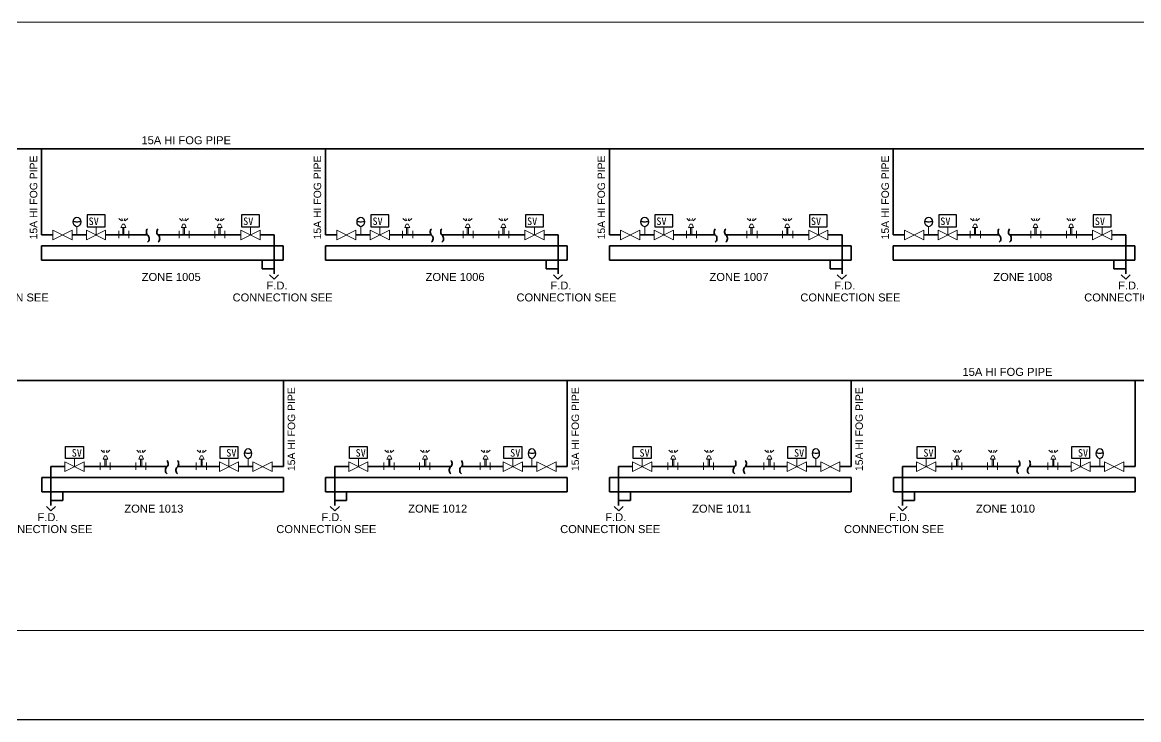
# Model space of a CAD drawing. Header units: millimetres. Extents: x 183 to 3972, y 193 to 1833.
# Drawn here: x 3370.3 to 3721.2, y 1613.6 to 1833 of the extents above; entities that cross this region are included whole.
import ezdxf

# ---------------------------------------------------------------- set-up
doc = ezdxf.new("R2010")
doc.units = ezdxf.units.MM
for name, color, linetype in [('DETL-TXT', 7, 'Continuous'), ('M-CWTR-TEXT', 7, 'Continuous'), ('M-CWTR-VAVE', 7, 'Continuous'), ('M-EQPM-TXT', 7, 'Continuous'), ('M-PIPE-CHWS12', 7, 'Continuous')]:
    doc.layers.add(name, color=color, linetype=linetype)

msp = doc.modelspace()

# ---------------------------------------------------------------- linework, layer by layer
at = {"color": 4, "linetype": 'Continuous', "lineweight": 35}
for p, q in [((3376.42, 1762.71), (3376.42, 1758.18)), ((3376.42, 1762.71), (3452.36, 1762.71)), ((3452.36, 1758.18), (3452.36, 1762.71)), ((3465.64, 1762.71), (3465.64, 1758.18)), ((3465.64, 1762.71), (3541.58, 1762.71)), ((3541.58, 1758.18), (3541.58, 1762.71)), ((3554.86, 1762.71), (3554.86, 1758.18)), ((3554.86, 1762.71), (3630.79, 1762.71)), ((3630.79, 1758.18), (3630.79, 1762.71)), ((3644.08, 1762.71), (3644.08, 1758.18)), ((3644.08, 1762.71), (3720.01, 1762.71)), ((3720.01, 1758.18), (3720.01, 1762.71)), ((3376.42, 1758.18), (3452.36, 1758.18)), ((3445.77, 1755.41), (3445.77, 1758.18)), ((3465.64, 1758.18), (3541.58, 1758.18)), ((3534.99, 1755.41), (3534.99, 1758.18)), ((3554.86, 1758.18), (3630.79, 1758.18)), ((3624.21, 1755.41), (3624.21, 1758.18)), ((3644.08, 1758.18), (3720.01, 1758.18)), ((3713.43, 1755.41), (3713.43, 1758.18)), ((3449.52, 1755.41), (3445.77, 1755.41)), ((3538.74, 1755.41), (3534.99, 1755.41)), ((3627.96, 1755.41), (3624.21, 1755.41)), ((3717.18, 1755.41), (3713.43, 1755.41)), ((3376.46, 1685.31), (3376.46, 1689.84)), ((3452.39, 1689.84), (3376.46, 1689.84)), ((3452.39, 1689.84), (3452.39, 1685.31)), ((3465.68, 1685.31), (3465.68, 1689.84)), ((3541.61, 1689.84), (3465.68, 1689.84)), ((3541.61, 1689.84), (3541.61, 1685.31)), ((3554.89, 1685.31), (3554.89, 1689.84)), ((3630.83, 1689.84), (3554.89, 1689.84)), ((3630.83, 1689.84), (3630.83, 1685.31)), ((3644.11, 1685.31), (3644.11, 1689.84)), ((3720.05, 1689.84), (3644.11, 1689.84)), ((3720.05, 1689.84), (3720.05, 1685.31)), ((3452.39, 1685.31), (3376.46, 1685.31)), ((3383.04, 1682.54), (3383.04, 1685.31)), ((3541.61, 1685.31), (3465.68, 1685.31)), ((3472.26, 1682.54), (3472.26, 1685.31)), ((3630.83, 1685.31), (3554.89, 1685.31)), ((3561.48, 1682.54), (3561.48, 1685.31)), ((3720.05, 1685.31), (3644.11, 1685.31)), ((3650.7, 1682.54), (3650.7, 1685.31)), ((3379.29, 1682.54), (3383.04, 1682.54)), ((3468.51, 1682.54), (3472.26, 1682.54)), ((3557.73, 1682.54), (3561.48, 1682.54)), ((3646.95, 1682.54), (3650.7, 1682.54))]:
    msp.add_line(p, q, dxfattribs=at)
at = {"color": 4}
msp.add_line((3927.14, 1613.64), (3176.16, 1613.64), dxfattribs=at)
at = {"layer": 'M-CWTR-TEXT', "color": 252, "linetype": 'Continuous', "lineweight": 35}
for p, q in [((3449.52, 1754.19), (3449.52, 1753.84)), ((3538.74, 1754.19), (3538.74, 1753.84)), ((3627.96, 1754.19), (3627.96, 1753.84)), ((3717.18, 1754.19), (3717.18, 1753.84)), ((3379.29, 1681.32), (3379.29, 1680.97)), ((3468.51, 1681.32), (3468.51, 1680.97)), ((3557.73, 1681.32), (3557.73, 1680.97)), ((3646.95, 1681.32), (3646.95, 1680.97))]:
    msp.add_line(p, q, dxfattribs=at)
at = {"layer": 'M-CWTR-VAVE', "color": 1, "lineweight": 0}
for p, q in [((3881.58, 1833), (2823.36, 1833)), ((2908.98, 1641.74), (3881.58, 1641.74))]:
    msp.add_line(p, q, dxfattribs=at)
at = {"layer": 'M-CWTR-VAVE', "color": 2, "lineweight": 0}
for p, q in [((3387.51, 1766.12), (3387.51, 1768.72)), ((3393.51, 1766.12), (3393.51, 1768.65)), ((3401.51, 1770.53), (3400.7, 1771.28)), ((3401.32, 1768.48), (3401.79, 1769.51)), ((3401.32, 1768.48), (3402.88, 1768.48)), ((3401.84, 1770.53), (3401.63, 1771.28)), ((3402.41, 1769.51), (3401.79, 1769.51)), ((3401.9, 1766.4), (3401.9, 1768.48)), ((3402.3, 1766.4), (3402.3, 1768.48)), ((3402.36, 1770.53), (3402.57, 1771.28)), ((3402.88, 1768.48), (3402.41, 1769.51)), ((3402.69, 1770.53), (3403.5, 1771.28)), ((3420.52, 1770.53), (3419.72, 1771.28)), ((3420.34, 1768.48), (3420.81, 1769.51)), ((3420.34, 1768.48), (3421.89, 1768.48)), ((3420.85, 1770.53), (3420.65, 1771.28)), ((3421.42, 1769.51), (3420.81, 1769.51)), ((3420.92, 1766.4), (3420.92, 1768.48)), ((3421.32, 1766.4), (3421.32, 1768.48)), ((3421.38, 1770.53), (3421.59, 1771.28)), ((3421.89, 1768.48), (3421.42, 1769.51)), ((3421.71, 1770.53), (3422.52, 1771.28)), ((3431.74, 1770.53), (3430.93, 1771.28)), ((3431.55, 1768.48), (3432.02, 1769.51)), ((3431.55, 1768.48), (3433.11, 1768.48)), ((3432.07, 1770.53), (3431.86, 1771.28)), ((3432.64, 1769.51), (3432.02, 1769.51)), ((3432.13, 1766.4), (3432.13, 1768.48)), ((3432.53, 1766.4), (3432.53, 1768.48)), ((3432.59, 1770.53), (3432.8, 1771.28)), ((3433.11, 1768.48), (3432.64, 1769.51)), ((3432.92, 1770.53), (3433.73, 1771.28)), ((3442.08, 1766.12), (3442.08, 1768.65)), ((3476.73, 1766.12), (3476.73, 1768.72)), ((3482.73, 1766.12), (3482.73, 1768.65)), ((3490.73, 1770.53), (3489.92, 1771.28)), ((3490.54, 1768.48), (3491.01, 1769.51)), ((3490.54, 1768.48), (3492.09, 1768.48)), ((3491.06, 1770.53), (3490.85, 1771.28)), ((3491.63, 1769.51), (3491.01, 1769.51)), ((3491.12, 1766.4), (3491.12, 1768.48)), ((3491.52, 1766.4), (3491.52, 1768.48)), ((3491.58, 1770.53), (3491.79, 1771.28)), ((3492.09, 1768.48), (3491.63, 1769.51)), ((3491.91, 1770.53), (3492.72, 1771.28)), ((3509.74, 1770.53), (3508.93, 1771.28)), ((3509.56, 1768.48), (3510.03, 1769.51)), ((3509.56, 1768.48), (3511.11, 1768.48)), ((3510.07, 1770.53), (3509.86, 1771.28)), ((3510.64, 1769.51), (3510.03, 1769.51)), ((3510.14, 1766.4), (3510.14, 1768.48)), ((3510.54, 1766.4), (3510.54, 1768.48)), ((3510.6, 1770.53), (3510.81, 1771.28)), ((3511.11, 1768.48), (3510.64, 1769.51)), ((3510.93, 1770.53), (3511.74, 1771.28)), ((3520.96, 1770.53), (3520.15, 1771.28)), ((3520.77, 1768.48), (3521.24, 1769.51)), ((3520.77, 1768.48), (3522.32, 1768.48)), ((3521.29, 1770.53), (3521.08, 1771.28)), ((3521.86, 1769.51), (3521.24, 1769.51)), ((3521.35, 1766.4), (3521.35, 1768.48)), ((3521.75, 1766.4), (3521.75, 1768.48)), ((3521.81, 1770.53), (3522.02, 1771.28)), ((3522.32, 1768.48), (3521.86, 1769.51)), ((3522.14, 1770.53), (3522.95, 1771.28)), ((3531.3, 1766.12), (3531.3, 1768.65)), ((3565.95, 1766.12), (3565.95, 1768.72)), ((3571.95, 1766.12), (3571.95, 1768.65)), ((3579.95, 1770.53), (3579.14, 1771.28)), ((3579.76, 1768.48), (3580.23, 1769.51)), ((3579.76, 1768.48), (3581.31, 1768.48)), ((3580.27, 1770.53), (3580.07, 1771.28)), ((3580.85, 1769.51), (3580.23, 1769.51)), ((3580.34, 1766.4), (3580.34, 1768.48)), ((3580.74, 1766.4), (3580.74, 1768.48)), ((3580.8, 1770.53), (3581.01, 1771.28)), ((3581.31, 1768.48), (3580.85, 1769.51)), ((3581.13, 1770.53), (3581.94, 1771.28)), ((3598.96, 1770.53), (3598.15, 1771.28)), ((3598.78, 1768.48), (3599.24, 1769.51)), ((3598.78, 1768.48), (3600.33, 1768.48)), ((3599.29, 1770.53), (3599.08, 1771.28)), ((3599.86, 1769.51), (3599.24, 1769.51)), ((3599.35, 1766.4), (3599.35, 1768.48)), ((3599.75, 1766.4), (3599.75, 1768.48)), ((3599.82, 1770.53), (3600.02, 1771.28)), ((3600.33, 1768.48), (3599.86, 1769.51)), ((3600.14, 1770.53), (3600.95, 1771.28)), ((3610.18, 1770.53), (3609.37, 1771.28)), ((3609.99, 1768.48), (3610.46, 1769.51)), ((3609.99, 1768.48), (3611.54, 1768.48)), ((3610.5, 1770.53), (3610.3, 1771.28)), ((3611.08, 1769.51), (3610.46, 1769.51)), ((3610.57, 1766.4), (3610.57, 1768.48)), ((3610.97, 1766.4), (3610.97, 1768.48)), ((3611.03, 1770.53), (3611.24, 1771.28)), ((3611.54, 1768.48), (3611.08, 1769.51)), ((3611.36, 1770.53), (3612.17, 1771.28)), ((3620.52, 1766.12), (3620.52, 1768.65)), ((3655.17, 1766.12), (3655.17, 1768.72)), ((3661.17, 1766.12), (3661.17, 1768.65)), ((3669.17, 1770.53), (3668.36, 1771.28)), ((3668.98, 1768.48), (3669.45, 1769.51)), ((3668.98, 1768.48), (3670.53, 1768.48)), ((3669.49, 1770.53), (3669.29, 1771.28)), ((3670.07, 1769.51), (3669.45, 1769.51)), ((3669.56, 1766.4), (3669.56, 1768.48)), ((3669.96, 1766.4), (3669.96, 1768.48)), ((3670.02, 1770.53), (3670.23, 1771.28)), ((3670.53, 1768.48), (3670.07, 1769.51)), ((3670.35, 1770.53), (3671.16, 1771.28)), ((3688.18, 1770.53), (3687.37, 1771.28)), ((3688, 1768.48), (3688.46, 1769.51)), ((3688, 1768.48), (3689.55, 1768.48)), ((3688.51, 1770.53), (3688.3, 1771.28)), ((3689.08, 1769.51), (3688.46, 1769.51)), ((3688.57, 1766.4), (3688.57, 1768.48)), ((3688.97, 1766.4), (3688.97, 1768.48)), ((3689.03, 1770.53), (3689.24, 1771.28)), ((3689.55, 1768.48), (3689.08, 1769.51)), ((3689.36, 1770.53), (3690.17, 1771.28)), ((3699.4, 1770.53), (3698.59, 1771.28)), ((3699.21, 1768.48), (3699.68, 1769.51)), ((3699.21, 1768.48), (3700.76, 1768.48)), ((3699.72, 1770.53), (3699.52, 1771.28)), ((3700.3, 1769.51), (3699.68, 1769.51)), ((3699.79, 1766.4), (3699.79, 1768.48)), ((3700.19, 1766.4), (3700.19, 1768.48)), ((3700.25, 1770.53), (3700.46, 1771.28)), ((3700.76, 1768.48), (3700.3, 1769.51)), ((3700.58, 1770.53), (3701.39, 1771.28)), ((3709.74, 1766.12), (3709.74, 1768.65)), ((3379.94, 1767.63), (3379.94, 1764.61)), ((3385.98, 1767.63), (3379.94, 1764.61)), ((3379.94, 1767.63), (3385.98, 1764.61)), ((3385.98, 1764.61), (3385.98, 1767.63)), ((3390.5, 1767.63), (3390.5, 1764.61)), ((3396.53, 1767.63), (3390.5, 1764.61)), ((3390.5, 1767.63), (3396.53, 1764.61)), ((3396.53, 1764.61), (3396.53, 1767.63)), ((3400.63, 1767.38), (3400.63, 1765.14)), ((3403.81, 1767.38), (3403.81, 1765.14)), ((3419.64, 1767.38), (3419.64, 1765.14)), ((3422.82, 1767.38), (3422.82, 1765.14)), ((3430.86, 1767.38), (3430.86, 1765.14)), ((3434.04, 1767.38), (3434.04, 1765.14)), ((3439.06, 1767.63), (3439.06, 1764.61)), ((3445.1, 1767.63), (3439.06, 1764.61)), ((3439.06, 1767.63), (3445.1, 1764.61)), ((3445.1, 1764.61), (3445.1, 1767.63)), ((3469.16, 1767.63), (3469.16, 1764.61)), ((3475.2, 1767.63), (3469.16, 1764.61)), ((3469.16, 1767.63), (3475.2, 1764.61)), ((3475.2, 1764.61), (3475.2, 1767.63)), ((3479.71, 1767.63), (3479.71, 1764.61)), ((3485.75, 1767.63), (3479.71, 1764.61)), ((3479.71, 1767.63), (3485.75, 1764.61)), ((3485.75, 1764.61), (3485.75, 1767.63)), ((3489.84, 1767.38), (3489.84, 1765.14)), ((3493.03, 1767.38), (3493.03, 1765.14)), ((3508.86, 1767.38), (3508.86, 1765.14)), ((3512.04, 1767.38), (3512.04, 1765.14)), ((3520.07, 1767.38), (3520.07, 1765.14)), ((3523.26, 1767.38), (3523.26, 1765.14)), ((3528.28, 1767.63), (3528.28, 1764.61)), ((3534.32, 1767.63), (3528.28, 1764.61)), ((3528.28, 1767.63), (3534.32, 1764.61)), ((3534.32, 1764.61), (3534.32, 1767.63)), ((3558.38, 1767.63), (3558.38, 1764.61)), ((3564.42, 1767.63), (3558.38, 1764.61)), ((3558.38, 1767.63), (3564.42, 1764.61)), ((3564.42, 1764.61), (3564.42, 1767.63)), ((3568.93, 1767.63), (3568.93, 1764.61)), ((3574.97, 1767.63), (3568.93, 1764.61)), ((3568.93, 1767.63), (3574.97, 1764.61)), ((3574.97, 1764.61), (3574.97, 1767.63)), ((3579.06, 1767.38), (3579.06, 1765.14)), ((3582.24, 1767.38), (3582.24, 1765.14)), ((3598.08, 1767.38), (3598.08, 1765.14)), ((3601.26, 1767.38), (3601.26, 1765.14)), ((3609.29, 1767.38), (3609.29, 1765.14)), ((3612.47, 1767.38), (3612.47, 1765.14)), ((3617.5, 1767.63), (3617.5, 1764.61)), ((3623.54, 1767.63), (3617.5, 1764.61)), ((3617.5, 1767.63), (3623.54, 1764.61)), ((3623.54, 1764.61), (3623.54, 1767.63)), ((3647.6, 1767.63), (3647.6, 1764.61)), ((3653.63, 1767.63), (3647.6, 1764.61)), ((3647.6, 1767.63), (3653.63, 1764.61)), ((3653.63, 1764.61), (3653.63, 1767.63)), ((3658.15, 1767.63), (3658.15, 1764.61)), ((3664.19, 1767.63), (3658.15, 1764.61)), ((3658.15, 1767.63), (3664.19, 1764.61)), ((3664.19, 1764.61), (3664.19, 1767.63)), ((3668.28, 1767.38), (3668.28, 1765.14)), ((3671.46, 1767.38), (3671.46, 1765.14)), ((3687.3, 1767.38), (3687.3, 1765.14)), ((3690.48, 1767.38), (3690.48, 1765.14)), ((3698.51, 1767.38), (3698.51, 1765.14)), ((3701.69, 1767.38), (3701.69, 1765.14)), ((3706.72, 1767.63), (3706.72, 1764.61)), ((3712.75, 1767.63), (3706.72, 1764.61)), ((3706.72, 1767.63), (3712.75, 1764.61)), ((3712.75, 1764.61), (3712.75, 1767.63)), ((3448.04, 1753.54), (3449.47, 1752.25)), ((3450.9, 1753.54), (3449.47, 1752.25)), ((3537.26, 1753.54), (3538.69, 1752.25)), ((3540.12, 1753.54), (3538.69, 1752.25)), ((3626.47, 1753.54), (3627.91, 1752.25)), ((3629.34, 1753.54), (3627.91, 1752.25)), ((3715.69, 1753.54), (3717.12, 1752.25)), ((3718.56, 1753.54), (3717.12, 1752.25)), ((3395.89, 1697.66), (3395.08, 1698.41)), ((3396.22, 1697.66), (3396.01, 1698.41)), ((3396.75, 1697.66), (3396.95, 1698.41)), ((3397.07, 1697.66), (3397.88, 1698.41)), ((3407.11, 1697.66), (3406.3, 1698.41)), ((3407.44, 1697.66), (3407.23, 1698.41)), ((3407.96, 1697.66), (3408.17, 1698.41)), ((3408.29, 1697.66), (3409.1, 1698.41)), ((3426.12, 1697.66), (3425.31, 1698.41)), ((3426.45, 1697.66), (3426.24, 1698.41)), ((3426.98, 1697.66), (3427.18, 1698.41)), ((3427.3, 1697.66), (3428.11, 1698.41)), ((3485.11, 1697.66), (3484.3, 1698.41)), ((3485.44, 1697.66), (3485.23, 1698.41)), ((3485.97, 1697.66), (3486.17, 1698.41)), ((3486.29, 1697.66), (3487.1, 1698.41)), ((3496.33, 1697.66), (3495.52, 1698.41)), ((3496.65, 1697.66), (3496.45, 1698.41)), ((3497.18, 1697.66), (3497.39, 1698.41)), ((3497.51, 1697.66), (3498.32, 1698.41)), ((3515.34, 1697.66), (3514.53, 1698.41)), ((3515.67, 1697.66), (3515.46, 1698.41)), ((3516.2, 1697.66), (3516.4, 1698.41)), ((3516.52, 1697.66), (3517.33, 1698.41)), ((3574.33, 1697.66), (3573.52, 1698.41)), ((3574.66, 1697.66), (3574.45, 1698.41)), ((3575.18, 1697.66), (3575.39, 1698.41)), ((3575.51, 1697.66), (3576.32, 1698.41)), ((3585.54, 1697.66), (3584.73, 1698.41)), ((3585.87, 1697.66), (3585.66, 1698.41)), ((3586.4, 1697.66), (3586.61, 1698.41)), ((3586.73, 1697.66), (3587.54, 1698.41)), ((3604.56, 1697.66), (3603.75, 1698.41)), ((3604.89, 1697.66), (3604.68, 1698.41)), ((3605.41, 1697.66), (3605.62, 1698.41)), ((3605.74, 1697.66), (3606.55, 1698.41)), ((3663.55, 1697.66), (3662.74, 1698.41)), ((3663.88, 1697.66), (3663.67, 1698.41)), ((3664.4, 1697.66), (3664.61, 1698.41)), ((3664.73, 1697.66), (3665.54, 1698.41)), ((3674.76, 1697.66), (3673.95, 1698.41)), ((3675.09, 1697.66), (3674.88, 1698.41)), ((3675.62, 1697.66), (3675.82, 1698.41)), ((3675.95, 1697.66), (3676.75, 1698.41)), ((3693.78, 1697.66), (3692.97, 1698.41)), ((3694.11, 1697.66), (3693.9, 1698.41)), ((3694.63, 1697.66), (3694.84, 1698.41)), ((3694.96, 1697.66), (3695.77, 1698.41)), ((3383.72, 1691.74), (3383.72, 1694.76)), ((3383.72, 1694.76), (3389.75, 1691.74)), ((3389.75, 1694.76), (3383.72, 1691.74)), ((3386.73, 1693.25), (3386.73, 1695.78)), ((3389.75, 1694.76), (3389.75, 1691.74)), ((3395.71, 1695.61), (3396.17, 1696.64)), ((3397.26, 1695.61), (3395.71, 1695.61)), ((3396.17, 1696.64), (3396.79, 1696.64)), ((3396.28, 1693.53), (3396.28, 1695.61)), ((3396.68, 1693.53), (3396.68, 1695.61)), ((3397.26, 1695.61), (3396.79, 1696.64)), ((3406.92, 1695.61), (3407.39, 1696.64)), ((3408.47, 1695.61), (3406.92, 1695.61)), ((3407.39, 1696.64), (3408.01, 1696.64)), ((3407.5, 1693.53), (3407.5, 1695.61)), ((3407.9, 1693.53), (3407.9, 1695.61)), ((3408.47, 1695.61), (3408.01, 1696.64)), ((3425.94, 1695.61), (3426.4, 1696.64)), ((3427.49, 1695.61), (3425.94, 1695.61)), ((3426.4, 1696.64), (3427.02, 1696.64)), ((3426.51, 1693.53), (3426.51, 1695.61)), ((3426.91, 1693.53), (3426.91, 1695.61)), ((3427.49, 1695.61), (3427.02, 1696.64)), ((3432.28, 1691.74), (3432.28, 1694.76)), ((3432.28, 1694.76), (3438.32, 1691.74)), ((3438.32, 1694.76), (3432.28, 1691.74)), ((3435.3, 1693.25), (3435.3, 1695.78)), ((3438.32, 1694.76), (3438.32, 1691.74)), ((3441.3, 1693.25), (3441.3, 1695.85)), ((3442.84, 1691.74), (3442.84, 1694.76)), ((3442.84, 1694.76), (3448.87, 1691.74)), ((3448.87, 1694.76), (3442.84, 1691.74)), ((3448.87, 1694.76), (3448.87, 1691.74)), ((3472.93, 1691.74), (3472.93, 1694.76)), ((3472.93, 1694.76), (3478.97, 1691.74)), ((3478.97, 1694.76), (3472.93, 1691.74)), ((3475.95, 1693.25), (3475.95, 1695.78)), ((3478.97, 1694.76), (3478.97, 1691.74)), ((3484.93, 1695.61), (3485.39, 1696.64)), ((3486.48, 1695.61), (3484.93, 1695.61)), ((3485.39, 1696.64), (3486.01, 1696.64)), ((3485.5, 1693.53), (3485.5, 1695.61)), ((3485.9, 1693.53), (3485.9, 1695.61)), ((3486.48, 1695.61), (3486.01, 1696.64)), ((3496.14, 1695.61), (3496.61, 1696.64)), ((3497.69, 1695.61), (3496.14, 1695.61)), ((3496.61, 1696.64), (3497.23, 1696.64)), ((3496.72, 1693.53), (3496.72, 1695.61)), ((3497.12, 1693.53), (3497.12, 1695.61)), ((3497.69, 1695.61), (3497.23, 1696.64)), ((3515.16, 1695.61), (3515.62, 1696.64)), ((3516.71, 1695.61), (3515.16, 1695.61)), ((3515.62, 1696.64), (3516.24, 1696.64)), ((3515.73, 1693.53), (3515.73, 1695.61)), ((3516.13, 1693.53), (3516.13, 1695.61)), ((3516.71, 1695.61), (3516.24, 1696.64)), ((3521.5, 1691.74), (3521.5, 1694.76)), ((3521.5, 1694.76), (3527.54, 1691.74)), ((3527.54, 1694.76), (3521.5, 1691.74)), ((3524.52, 1693.25), (3524.52, 1695.78)), ((3527.54, 1694.76), (3527.54, 1691.74)), ((3530.52, 1693.25), (3530.52, 1695.85)), ((3532.05, 1691.74), (3532.05, 1694.76)), ((3532.05, 1694.76), (3538.09, 1691.74)), ((3538.09, 1694.76), (3532.05, 1691.74)), ((3538.09, 1694.76), (3538.09, 1691.74)), ((3562.15, 1691.74), (3562.15, 1694.76)), ((3562.15, 1694.76), (3568.19, 1691.74)), ((3568.19, 1694.76), (3562.15, 1691.74)), ((3565.17, 1693.25), (3565.17, 1695.78)), ((3568.19, 1694.76), (3568.19, 1691.74)), ((3574.15, 1695.61), (3574.61, 1696.64)), ((3575.7, 1695.61), (3574.15, 1695.61)), ((3574.61, 1696.64), (3575.23, 1696.64)), ((3574.72, 1693.53), (3574.72, 1695.61)), ((3575.12, 1693.53), (3575.12, 1695.61)), ((3575.7, 1695.61), (3575.23, 1696.64)), ((3585.36, 1695.61), (3585.83, 1696.64)), ((3586.91, 1695.61), (3585.36, 1695.61)), ((3585.83, 1696.64), (3586.44, 1696.64)), ((3585.93, 1693.53), (3585.93, 1695.61)), ((3586.33, 1693.53), (3586.33, 1695.61)), ((3586.91, 1695.61), (3586.44, 1696.64)), ((3604.38, 1695.61), (3604.84, 1696.64)), ((3605.93, 1695.61), (3604.38, 1695.61)), ((3604.84, 1696.64), (3605.46, 1696.64)), ((3604.95, 1693.53), (3604.95, 1695.61)), ((3605.35, 1693.53), (3605.35, 1695.61)), ((3605.93, 1695.61), (3605.46, 1696.64)), ((3610.72, 1691.74), (3610.72, 1694.76)), ((3610.72, 1694.76), (3616.76, 1691.74)), ((3616.76, 1694.76), (3610.72, 1691.74)), ((3613.74, 1693.25), (3613.74, 1695.78)), ((3616.76, 1694.76), (3616.76, 1691.74)), ((3619.74, 1693.25), (3619.74, 1695.85)), ((3621.27, 1691.74), (3621.27, 1694.76)), ((3621.27, 1694.76), (3627.31, 1691.74)), ((3627.31, 1694.76), (3621.27, 1691.74)), ((3627.31, 1694.76), (3627.31, 1691.74)), ((3651.37, 1691.74), (3651.37, 1694.76)), ((3651.37, 1694.76), (3657.41, 1691.74)), ((3657.41, 1694.76), (3651.37, 1691.74)), ((3654.39, 1693.25), (3654.39, 1695.78)), ((3657.41, 1694.76), (3657.41, 1691.74)), ((3663.36, 1695.61), (3663.83, 1696.64)), ((3664.92, 1695.61), (3663.36, 1695.61)), ((3663.83, 1696.64), (3664.45, 1696.64)), ((3663.94, 1693.53), (3663.94, 1695.61)), ((3664.34, 1693.53), (3664.34, 1695.61)), ((3664.92, 1695.61), (3664.45, 1696.64)), ((3674.58, 1695.61), (3675.05, 1696.64)), ((3676.13, 1695.61), (3674.58, 1695.61)), ((3675.05, 1696.64), (3675.66, 1696.64)), ((3675.15, 1693.53), (3675.15, 1695.61)), ((3675.55, 1693.53), (3675.55, 1695.61)), ((3676.13, 1695.61), (3675.66, 1696.64)), ((3693.59, 1695.61), (3694.06, 1696.64)), ((3695.15, 1695.61), (3693.59, 1695.61)), ((3694.06, 1696.64), (3694.68, 1696.64)), ((3694.17, 1693.53), (3694.17, 1695.61)), ((3694.57, 1693.53), (3694.57, 1695.61)), ((3695.15, 1695.61), (3694.68, 1696.64)), ((3699.94, 1691.74), (3699.94, 1694.76)), ((3699.94, 1694.76), (3705.97, 1691.74)), ((3705.97, 1694.76), (3699.94, 1691.74)), ((3702.96, 1693.25), (3702.96, 1695.78)), ((3705.97, 1694.76), (3705.97, 1691.74)), ((3708.96, 1693.25), (3708.96, 1695.85)), ((3710.49, 1691.74), (3710.49, 1694.76)), ((3710.49, 1694.76), (3716.53, 1691.74)), ((3716.53, 1694.76), (3710.49, 1691.74)), ((3716.53, 1694.76), (3716.53, 1691.74)), ((3394.78, 1694.51), (3394.78, 1692.27)), ((3397.96, 1694.51), (3397.96, 1692.27)), ((3405.99, 1694.51), (3405.99, 1692.27)), ((3409.17, 1694.51), (3409.17, 1692.27)), ((3425.01, 1694.51), (3425.01, 1692.27)), ((3428.19, 1694.51), (3428.19, 1692.27)), ((3484, 1694.51), (3484, 1692.27)), ((3487.18, 1694.51), (3487.18, 1692.27)), ((3495.21, 1694.51), (3495.21, 1692.27)), ((3498.39, 1694.51), (3498.39, 1692.27)), ((3514.23, 1694.51), (3514.23, 1692.27)), ((3517.41, 1694.51), (3517.41, 1692.27)), ((3573.21, 1694.51), (3573.21, 1692.27)), ((3576.4, 1694.51), (3576.4, 1692.27)), ((3584.43, 1694.51), (3584.43, 1692.27)), ((3587.61, 1694.51), (3587.61, 1692.27)), ((3603.44, 1694.51), (3603.44, 1692.27)), ((3606.63, 1694.51), (3606.63, 1692.27)), ((3662.43, 1694.51), (3662.43, 1692.27)), ((3665.61, 1694.51), (3665.61, 1692.27)), ((3673.65, 1694.51), (3673.65, 1692.27)), ((3676.83, 1694.51), (3676.83, 1692.27)), ((3692.66, 1694.51), (3692.66, 1692.27)), ((3695.84, 1694.51), (3695.84, 1692.27)), ((3377.91, 1680.67), (3379.35, 1679.38)), ((3380.78, 1680.67), (3379.35, 1679.38)), ((3467.13, 1680.67), (3468.56, 1679.38)), ((3470, 1680.67), (3468.56, 1679.38)), ((3556.35, 1680.67), (3557.78, 1679.38)), ((3559.21, 1680.67), (3557.78, 1679.38)), ((3645.57, 1680.67), (3647, 1679.38)), ((3648.43, 1680.67), (3647, 1679.38))]:
    msp.add_line(p, q, dxfattribs=at)
at = {"layer": 'M-CWTR-VAVE', "color": 2}
for points in [[(3390.7, 1768.65), (3396.33, 1768.65), (3396.33, 1772.42), (3390.7, 1772.42)], [(3439.27, 1768.65), (3444.9, 1768.65), (3444.9, 1772.42), (3439.27, 1772.42)], [(3479.92, 1768.65), (3485.55, 1768.65), (3485.55, 1772.42), (3479.92, 1772.42)], [(3528.48, 1768.65), (3534.11, 1768.65), (3534.11, 1772.42), (3528.48, 1772.42)], [(3569.14, 1768.65), (3574.77, 1768.65), (3574.77, 1772.42), (3569.14, 1772.42)], [(3617.7, 1768.65), (3623.33, 1768.65), (3623.33, 1772.42), (3617.7, 1772.42)], [(3658.36, 1768.65), (3663.98, 1768.65), (3663.98, 1772.42), (3658.36, 1772.42)], [(3706.92, 1768.65), (3712.55, 1768.65), (3712.55, 1772.42), (3706.92, 1772.42)], [(3389.55, 1695.78), (3383.92, 1695.78), (3383.92, 1699.55), (3389.55, 1699.55)], [(3438.11, 1695.78), (3432.49, 1695.78), (3432.49, 1699.55), (3438.11, 1699.55)], [(3478.77, 1695.78), (3473.14, 1695.78), (3473.14, 1699.55), (3478.77, 1699.55)], [(3527.33, 1695.78), (3521.7, 1695.78), (3521.7, 1699.55), (3527.33, 1699.55)], [(3567.99, 1695.78), (3562.36, 1695.78), (3562.36, 1699.55), (3567.99, 1699.55)], [(3616.55, 1695.78), (3610.92, 1695.78), (3610.92, 1699.55), (3616.55, 1699.55)], [(3657.2, 1695.78), (3651.57, 1695.78), (3651.57, 1699.55), (3657.2, 1699.55)], [(3705.77, 1695.78), (3700.14, 1695.78), (3700.14, 1699.55), (3705.77, 1699.55)]]:
    msp.add_lwpolyline(points, close=True, dxfattribs=at)
for centre in [(3387.51, 1770.21), (3476.73, 1770.21), (3565.95, 1770.21), (3655.17, 1770.21)]:
    msp.add_ellipse(centre, major_axis=(0, -1.49), ratio=0.800659, dxfattribs=at)
at = {"layer": 'M-CWTR-VAVE', "color": 2, "extrusion": (0, 0, -1)}
for centre in [(3441.3, 1697.34), (3530.52, 1697.34), (3619.74, 1697.34), (3708.96, 1697.34)]:
    msp.add_ellipse(centre, major_axis=(0, -1.49), ratio=0.800659, dxfattribs=at)
at = {"layer": 'M-CWTR-VAVE', "color": 2}
for points in [[(3386.32, 1770.21), (3386.79, 1770.44), (3387.44, 1770.03), (3388.12, 1770.46), (3388.51, 1770.28), (3388.7, 1770.21)], [(3475.53, 1770.21), (3476.01, 1770.44), (3476.66, 1770.03), (3477.34, 1770.46), (3477.73, 1770.28), (3477.92, 1770.21)], [(3564.75, 1770.21), (3565.23, 1770.44), (3565.88, 1770.03), (3566.55, 1770.46), (3566.95, 1770.28), (3567.14, 1770.21)], [(3653.97, 1770.21), (3654.45, 1770.44), (3655.1, 1770.03), (3655.77, 1770.46), (3656.17, 1770.28), (3656.36, 1770.21)], [(3442.5, 1697.34), (3442.02, 1697.57), (3441.37, 1697.16), (3440.7, 1697.59), (3440.3, 1697.41), (3440.11, 1697.34)], [(3531.72, 1697.34), (3531.24, 1697.57), (3530.59, 1697.16), (3529.92, 1697.59), (3529.52, 1697.41), (3529.33, 1697.34)], [(3620.94, 1697.34), (3620.46, 1697.57), (3619.81, 1697.16), (3619.13, 1697.59), (3618.74, 1697.41), (3618.55, 1697.34)], [(3710.15, 1697.34), (3709.68, 1697.57), (3709.03, 1697.16), (3708.35, 1697.59), (3707.96, 1697.41), (3707.77, 1697.34)]]:
    msp.add_open_spline(points, degree=3, dxfattribs=at)
at = {"layer": 'M-PIPE-CHWS12', "color": 4, "linetype": 'Continuous', "lineweight": 35}
for p, q in [((3007.06, 1793.18), (3812.66, 1793.18)), ((3376.42, 1766.12), (3376.42, 1793.18)), ((3465.64, 1766.12), (3465.64, 1793.18)), ((3554.86, 1766.12), (3554.86, 1793.18)), ((3644.08, 1766.12), (3644.08, 1793.18)), ((3376.42, 1766.12), (3376.42, 1776.28)), ((3465.64, 1766.12), (3465.64, 1776.28)), ((3554.86, 1766.12), (3554.86, 1776.28)), ((3644.08, 1766.12), (3644.08, 1776.28)), ((3376.42, 1766.12), (3379.94, 1766.12)), ((3385.98, 1766.12), (3390.5, 1766.12)), ((3396.53, 1766.12), (3409.67, 1766.12)), ((3412.96, 1766.12), (3439.06, 1766.12)), ((3445.1, 1766.12), (3449.52, 1766.12)), ((3449.52, 1766.12), (3449.52, 1753.84)), ((3465.64, 1766.12), (3469.16, 1766.12)), ((3475.2, 1766.12), (3479.71, 1766.12)), ((3485.75, 1766.12), (3498.89, 1766.12)), ((3502.18, 1766.12), (3528.28, 1766.12)), ((3534.32, 1766.12), (3538.74, 1766.12)), ((3538.74, 1766.12), (3538.74, 1753.84)), ((3554.86, 1766.12), (3558.38, 1766.12)), ((3564.42, 1766.12), (3568.93, 1766.12)), ((3574.97, 1766.12), (3588.11, 1766.12)), ((3591.4, 1766.12), (3617.5, 1766.12)), ((3623.54, 1766.12), (3627.96, 1766.12)), ((3627.96, 1766.12), (3627.96, 1753.84)), ((3644.08, 1766.12), (3647.6, 1766.12)), ((3653.63, 1766.12), (3658.15, 1766.12)), ((3664.19, 1766.12), (3677.33, 1766.12)), ((3680.62, 1766.12), (3706.72, 1766.12)), ((3712.75, 1766.12), (3717.18, 1766.12)), ((3717.18, 1766.12), (3717.18, 1753.84)), ((3783.75, 1720.31), (3051.98, 1720.31)), ((3452.39, 1693.25), (3452.39, 1720.31)), ((3541.61, 1693.25), (3541.61, 1720.31)), ((3630.83, 1693.25), (3630.83, 1720.31)), ((3720.05, 1693.25), (3720.05, 1720.31)), ((3452.39, 1693.25), (3452.39, 1703.41)), ((3541.61, 1693.25), (3541.61, 1703.41)), ((3630.83, 1693.25), (3630.83, 1703.41)), ((3720.05, 1693.25), (3720.05, 1703.41)), ((3379.29, 1693.25), (3379.29, 1680.97)), ((3383.72, 1693.25), (3379.29, 1693.25)), ((3415.85, 1693.25), (3389.75, 1693.25)), ((3432.28, 1693.25), (3419.14, 1693.25)), ((3442.84, 1693.25), (3438.32, 1693.25)), ((3452.39, 1693.25), (3448.87, 1693.25)), ((3468.51, 1693.25), (3468.51, 1680.97)), ((3472.93, 1693.25), (3468.51, 1693.25)), ((3505.07, 1693.25), (3478.97, 1693.25)), ((3521.5, 1693.25), (3508.36, 1693.25)), ((3532.05, 1693.25), (3527.54, 1693.25)), ((3541.61, 1693.25), (3538.09, 1693.25)), ((3557.73, 1693.25), (3557.73, 1680.97)), ((3562.15, 1693.25), (3557.73, 1693.25)), ((3594.29, 1693.25), (3568.19, 1693.25)), ((3610.72, 1693.25), (3597.58, 1693.25)), ((3621.27, 1693.25), (3616.76, 1693.25)), ((3630.83, 1693.25), (3627.31, 1693.25)), ((3646.95, 1693.25), (3646.95, 1680.97)), ((3651.37, 1693.25), (3646.95, 1693.25)), ((3683.51, 1693.25), (3657.41, 1693.25)), ((3699.94, 1693.25), (3686.8, 1693.25)), ((3710.49, 1693.25), (3705.97, 1693.25)), ((3720.05, 1693.25), (3716.53, 1693.25))]:
    msp.add_line(p, q, dxfattribs=at)
at = {"layer": 'M-PIPE-CHWS12', "color": 252, "linetype": 'Continuous', "lineweight": 35}
for centre, start, end in [((3410.78, 1767.06), 137.9527, 230.1896), ((3408.77, 1764.97), 309.8104, 42.0473), ((3414.07, 1767.06), 137.9527, 230.1896), ((3412.06, 1764.97), 309.8104, 42.0473), ((3500, 1767.06), 137.9527, 230.1896), ((3497.99, 1764.97), 309.8104, 42.0473), ((3503.29, 1767.06), 137.9527, 230.1896), ((3501.28, 1764.97), 309.8104, 42.0473), ((3589.22, 1767.06), 137.9527, 230.1896), ((3587.21, 1764.97), 309.8104, 42.0473), ((3592.51, 1767.06), 137.9527, 230.1896), ((3590.5, 1764.97), 309.8104, 42.0473), ((3678.44, 1767.06), 137.9527, 230.1896), ((3676.42, 1764.97), 309.8104, 42.0473), ((3681.73, 1767.06), 137.9527, 230.1896), ((3679.71, 1764.97), 309.8104, 42.0473), ((3414.74, 1694.19), 309.8104, 42.0473), ((3418.03, 1694.19), 309.8104, 42.0473), ((3503.96, 1694.19), 309.8104, 42.0473), ((3507.25, 1694.19), 309.8104, 42.0473), ((3593.18, 1694.19), 309.8104, 42.0473), ((3596.47, 1694.19), 309.8104, 42.0473), ((3682.4, 1694.19), 309.8104, 42.0473), ((3685.69, 1694.19), 309.8104, 42.0473), ((3416.76, 1692.09), 137.9527, 230.1896), ((3420.05, 1692.09), 137.9527, 230.1896), ((3505.97, 1692.09), 137.9527, 230.1896), ((3509.26, 1692.09), 137.9527, 230.1896), ((3595.19, 1692.09), 137.9527, 230.1896), ((3598.48, 1692.09), 137.9527, 230.1896), ((3684.41, 1692.09), 137.9527, 230.1896), ((3687.7, 1692.09), 137.9527, 230.1896)]:
    msp.add_arc(centre, 1.46, start, end, dxfattribs=at)

# ---------------------------------------------------------------- texts
at = {"layer": 'DETL-TXT', "color": 7, "char_height": 2.5154}
for s, insert, width, attachment_point in [('{\\fArial|b0||i0||c0|p34;\\C251;\\H2.5;\\W1.;15A HI FOG PIPE}', (3407.78, 1794.62), 28.38, 7), ('{\\fArial|b0|i0|c0|p34;\\C251;ZONE 1005}', (3407.86, 1751.61), 18.2018, 7), ('{\\fArial|b0|i0|c0|p34;\\C251;ZONE 1006}', (3497.08, 1751.61), 18.2018, 7), ('{\\fArial|b0|i0|c0|p34;\\C251;ZONE 1007}', (3586.3, 1751.61), 18.2018, 7), ('{\\fArial|b0|i0|c0|p34;\\C251;ZONE 1008}', (3675.51, 1751.61), 18.2018, 7), ('{\\fArial|b0|i0|c0|p34;\\C251;15A HI FOG PIPE}', (3694.12, 1721.75), 28.38, 9), ('{\\fArial|b0|i0|c0|p34;\\C251;ZONE 1013}', (3420.96, 1678.74), 18.2018, 9), ('{\\fArial|b0|i0|c0|p34;\\C251;ZONE 1012}', (3510.17, 1678.74), 26.0363, 9), ('{\\fArial|b0|i0|c0|p34;\\C251;ZONE 1011}', (3599.39, 1678.74), 21.631, 9), ('{\\fArial|b0|i0|c0|p34;\\C251;ZONE 1010}', (3688.61, 1678.74), 23.0624, 9)]:
    msp.add_mtext(s, dxfattribs=dict(at, insert=insert, width=width, attachment_point=attachment_point))
at = {"layer": 'DETL-TXT', "color": 7, "char_height": 2.5154, "width": 28.38, "rotation": 90}
for insert, attachment_point in [((3375.08, 1764.71), 7), ((3464.29, 1764.71), 7), ((3553.51, 1764.71), 7), ((3642.73, 1764.71), 7), ((3453.74, 1691.84), 1), ((3542.96, 1691.84), 1), ((3632.18, 1691.84), 1)]:
    msp.add_mtext('{\\fArial|b0|i0|c0|p34;\\H0.93199x;\\C251;15A HI FOG PIPE}', dxfattribs=dict(at, insert=insert, attachment_point=attachment_point))
at = {"layer": 'M-CWTR-VAVE', "char_height": 2.5154, "width": 2.3291}
for insert, attachment_point in [((3391.18, 1769.22), 7), ((3439.75, 1769.22), 7), ((3480.4, 1769.22), 7), ((3528.97, 1769.22), 7), ((3569.62, 1769.22), 7), ((3618.19, 1769.22), 7), ((3658.84, 1769.22), 7), ((3707.41, 1769.22), 7), ((3389.06, 1696.35), 9), ((3437.63, 1696.35), 9), ((3478.28, 1696.35), 9), ((3526.85, 1696.35), 9), ((3567.5, 1696.35), 9), ((3616.07, 1696.35), 9), ((3656.72, 1696.35), 9), ((3705.29, 1696.35), 9)]:
    msp.add_mtext('{\\fTxt|b0|i0|c0|p34;\\H0.93199x;\\C2;SV}', dxfattribs=dict(at, insert=insert, attachment_point=attachment_point))
at = {"layer": 'M-EQPM-TXT', "color": 7, "char_height": 2.5154}
for s, insert, width, attachment_point in [('{\\fArial|b0||i0||c0|p34;\\C251;\\H2.5;\\W1.;F.D.}', (3447.1, 1748.96), 6.6165, 7), ('{\\fArial|b0||i0||c0|p34;\\C251;\\H2.5;\\W1.;F.D.}', (3536.32, 1748.96), 6.6165, 7), ('{\\fArial|b0||i0||c0|p34;\\C251;\\H2.5;\\W1.;F.D.}', (3625.53, 1748.96), 6.6165, 7), ('{\\fArial|b0||i0||c0|p34;\\C251;\\H2.5;\\W1.;F.D.}', (3714.75, 1748.96), 6.6165, 7), ('{\\fArial|b0||i0||c0|p34;\\C251;\\H2.5;\\W1.;CONNECTION SEE}', (3347.21, 1745.17), 31.6062, 7), ('{\\fArial|b0||i0||c0|p34;\\C251;\\H2.5;\\W1.;CONNECTION SEE}', (3436.43, 1745.17), 31.6062, 7), ('{\\fArial|b0||i0||c0|p34;\\C251;\\H2.5;\\W1.;CONNECTION SEE}', (3525.65, 1745.17), 31.6062, 7), ('{\\fArial|b0||i0||c0|p34;\\C251;\\H2.5;\\W1.;CONNECTION SEE}', (3614.87, 1745.17), 31.6062, 7), ('{\\fArial|b0||i0||c0|p34;\\C251;\\H2.5;\\W1.;CONNECTION SEE}', (3704.08, 1745.17), 31.6062, 7), ('{\\fArial|b0||i0||c0|p34;\\C251;\\H2.5;\\W1.;F.D.}', (3381.72, 1676.09), 6.6165, 9), ('{\\fArial|b0||i0||c0|p34;\\C251;\\H2.5;\\W1.;F.D.}', (3470.94, 1676.09), 6.6165, 9), ('{\\fArial|b0||i0||c0|p34;\\C251;\\H2.5;\\W1.;F.D.}', (3560.15, 1676.09), 6.6165, 9), ('{\\fArial|b0||i0||c0|p34;\\C251;\\H2.5;\\W1.;F.D.}', (3649.37, 1676.09), 6.6165, 9), ('{\\fArial|b0||i0||c0|p34;\\C251;\\H2.5;\\W1.;CONNECTION SEE}', (3392.38, 1672.3), 31.6062, 9), ('{\\fArial|b0||i0||c0|p34;\\C251;\\H2.5;\\W1.;CONNECTION SEE}', (3481.6, 1672.3), 31.6062, 9), ('{\\fArial|b0||i0||c0|p34;\\C251;\\H2.5;\\W1.;CONNECTION SEE}', (3570.82, 1672.3), 31.6062, 9), ('{\\fArial|b0||i0||c0|p34;\\C251;\\H2.5;\\W1.;CONNECTION SEE}', (3660.04, 1672.3), 31.6062, 9)]:
    msp.add_mtext(s, dxfattribs=dict(at, insert=insert, width=width, attachment_point=attachment_point))

doc.saveas('drawing.dxf')
